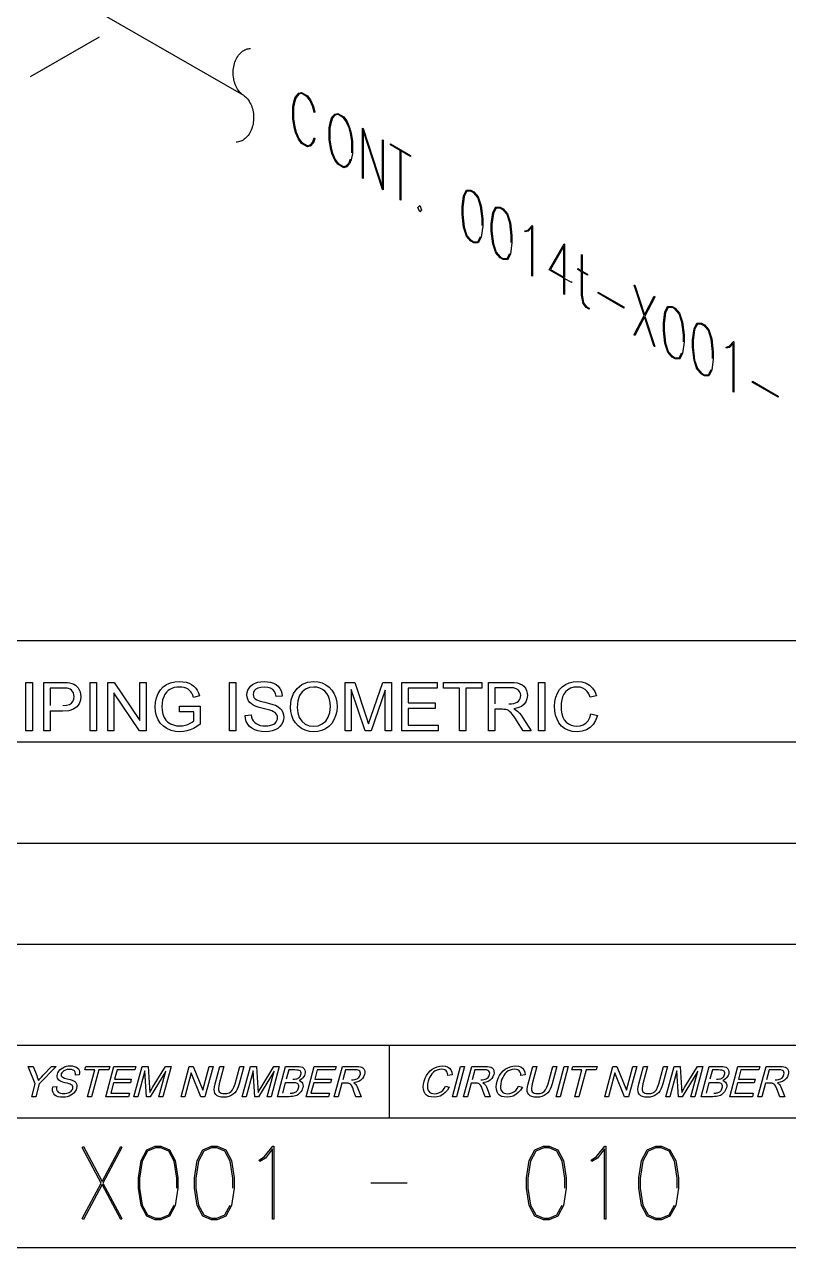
# Model space of a CAD drawing. Extents: x 0 to 17.2, y 0.1 to 11.3.
# Drawn here: x 14.344 to 15.91, y 0.225 to 2.731 of the extents above; entities that cross this region are included whole.
import ezdxf

# ---------------------------------------------------------------- set-up
doc = ezdxf.new("R2010")
doc.units = 0
for name, color, linetype in [('BORDER', 3, 'CONTINUOUS'), ('BORDERTEXT', 7, 'CONTINUOUS'), ('Continuation', 7, 'CONTINUOUS'), ('PIPE-ANNO', 150, 'CONTINUOUS'), ('UNAS.PIPE', 251, 'CONTINUOUS')]:
    doc.layers.add(name, color=color, linetype=linetype)

msp = doc.modelspace()

# ---------------------------------------------------------------- linework, layer by layer
at = {"layer": 'BORDER'}
for points in [[(0.1692, 0.2247), (17.0808, 0.2247), (17.0808, 11.1675), (0.1692, 11.1675), (0.1692, 0.2247)], [(17.0808, 1.4682), (0.1692, 1.4682)], [(13.3503, 1.2609), (17.0808, 1.2609)], [(13.3503, 1.0537), (17.0808, 1.0537)], [(13.3503, 0.8464), (17.0808, 0.8464)], [(13.0767, 0.6392), (17.0808, 0.6392)], [(13.3503, 0.4906), (17.0808, 0.4906)]]:
    msp.add_lwpolyline(points, dxfattribs=at)
at = {"layer": 'BORDERTEXT'}
for points in [[(14.3473, 1.2835), (14.3473, 1.383), (14.3604, 1.383), (14.3604, 1.2835), (14.3473, 1.2835)], [(14.3836, 1.2835), (14.3836, 1.383), (14.4212, 1.383), (14.4272, 1.3829), (14.4323, 1.3825), (14.4363, 1.382), (14.4409, 1.3809), (14.445, 1.3794), (14.4486, 1.3774), (14.4517, 1.3748), (14.4543, 1.3716), (14.4566, 1.3678), (14.4582, 1.3635), (14.4592, 1.359), (14.4596, 1.3542), (14.4587, 1.3462), (14.456, 1.339), (14.4515, 1.3327), (14.4447, 1.3278), (14.4349, 1.3249), (14.4223, 1.3239), (14.3968, 1.3239), (14.3968, 1.2835), (14.3836, 1.2835)], [(14.4786, 1.2835), (14.4786, 1.383), (14.4917, 1.383), (14.4917, 1.2835), (14.4786, 1.2835)], [(14.5148, 1.2835), (14.5148, 1.383), (14.5283, 1.383), (14.5806, 1.3049), (14.5806, 1.383), (14.5932, 1.383), (14.5932, 1.2835), (14.5797, 1.2835), (14.5274, 1.3617), (14.5274, 1.2835), (14.5148, 1.2835)], [(14.6619, 1.3225), (14.6619, 1.3342), (14.704, 1.3342), (14.704, 1.2973), (14.6975, 1.2926), (14.6908, 1.2887), (14.684, 1.2857), (14.677, 1.2835), (14.67, 1.2822), (14.6628, 1.2818), (14.6533, 1.2825), (14.6445, 1.2846), (14.6362, 1.2881), (14.6288, 1.2929), (14.6228, 1.2989), (14.6181, 1.3062), (14.6147, 1.3144), (14.6127, 1.3233), (14.612, 1.3327), (14.6127, 1.3422), (14.6147, 1.3512), (14.6181, 1.3599), (14.6227, 1.3675), (14.6285, 1.3738), (14.6355, 1.3785), (14.6435, 1.3819), (14.6523, 1.384), (14.6618, 1.3847), (14.6688, 1.3843), (14.6753, 1.3831), (14.6813, 1.3812), (14.6867, 1.3785), (14.6913, 1.3753), (14.695, 1.3714), (14.698, 1.3668), (14.7005, 1.3614), (14.7025, 1.3551), (14.6906, 1.3519), (14.689, 1.3566), (14.6872, 1.3606), (14.6851, 1.3638), (14.6825, 1.3665), (14.6794, 1.3688), (14.6756, 1.3708), (14.6713, 1.3722), (14.6667, 1.3731), (14.6619, 1.3734), (14.6561, 1.3731), (14.6509, 1.3722), (14.6462, 1.3706), (14.6421, 1.3686), (14.6386, 1.3662), (14.6356, 1.3634), (14.6331, 1.3603), (14.631, 1.3571), (14.6294, 1.3536), (14.6272, 1.3473), (14.626, 1.3406), (14.6256, 1.3336), (14.6261, 1.3252), (14.6276, 1.3178), (14.6301, 1.3113), (14.6337, 1.3058), (14.6381, 1.3014), (14.6435, 1.298), (14.6494, 1.2956), (14.6556, 1.2941), (14.6621, 1.2937), (14.6677, 1.294), (14.6733, 1.2951), (14.6788, 1.2969), (14.6837, 1.2992), (14.6879, 1.3015), (14.6911, 1.304), (14.6911, 1.3225), (14.6619, 1.3225)], [(14.7643, 1.2835), (14.7643, 1.383), (14.7774, 1.383), (14.7774, 1.2835), (14.7643, 1.2835)], [(14.7961, 1.3154), (14.8086, 1.3165), (14.8094, 1.3118), (14.8108, 1.3078), (14.8127, 1.3043), (14.8152, 1.3013), (14.8186, 1.2987), (14.8227, 1.2965), (14.8274, 1.2949), (14.8325, 1.2939), (14.8379, 1.2936), (14.8428, 1.2938), (14.8472, 1.2946), (14.8512, 1.2958), (14.8548, 1.2975), (14.8576, 1.2996), (14.8598, 1.302), (14.8614, 1.3047), (14.8623, 1.3075), (14.8626, 1.3105), (14.8623, 1.3135), (14.8614, 1.3162), (14.8599, 1.3187), (14.8577, 1.3209), (14.8547, 1.3228), (14.851, 1.3245), (14.8472, 1.3258), (14.8413, 1.3274), (14.8333, 1.3294), (14.825, 1.3315), (14.8186, 1.3336), (14.8141, 1.3356), (14.8097, 1.3383), (14.8062, 1.3414), (14.8034, 1.3449), (14.8015, 1.3487), (14.8003, 1.3528), (14.7999, 1.3572), (14.8004, 1.3622), (14.8018, 1.3668), (14.8042, 1.3713), (14.8075, 1.3753), (14.8117, 1.3787), (14.8167, 1.3813), (14.8224, 1.3831), (14.8285, 1.3843), (14.835, 1.3847), (14.842, 1.3843), (14.8485, 1.3831), (14.8545, 1.3811), (14.8597, 1.3783), (14.864, 1.3749), (14.8675, 1.3706), (14.87, 1.3658), (14.8717, 1.3606), (14.8724, 1.3549), (14.8597, 1.354), (14.8585, 1.3598), (14.8562, 1.3645), (14.8528, 1.3682), (14.8483, 1.3709), (14.8425, 1.3725), (14.8355, 1.3731), (14.8283, 1.3726), (14.8225, 1.3711), (14.8181, 1.3687), (14.8151, 1.3656), (14.8132, 1.362), (14.8126, 1.3581), (14.8131, 1.3548), (14.8144, 1.3518), (14.8165, 1.3493), (14.8204, 1.347), (14.827, 1.3446), (14.8364, 1.3422), (14.8459, 1.3399), (14.8533, 1.3378), (14.8584, 1.3359), (14.8637, 1.333), (14.8679, 1.3296), (14.8712, 1.3257), (14.8735, 1.3214), (14.8749, 1.3167), (14.8753, 1.3116), (14.8748, 1.3064), (14.8733, 1.3014), (14.8708, 1.2966), (14.8673, 1.2923), (14.863, 1.2886), (14.8577, 1.2857), (14.8518, 1.2835), (14.8454, 1.2822), (14.8386, 1.2818), (14.83, 1.2822), (14.8225, 1.2835), (14.8159, 1.2857), (14.8103, 1.2888), (14.8055, 1.2927), (14.8016, 1.2976), (14.7987, 1.3031), (14.7969, 1.309), (14.7961, 1.3154)], [(14.8893, 1.3319), (14.8908, 1.3472), (14.8952, 1.3602), (14.9026, 1.3707), (14.9123, 1.3785), (14.9238, 1.3832), (14.937, 1.3847), (14.9458, 1.384), (14.9541, 1.3818), (14.9618, 1.3781), (14.9686, 1.3732), (14.9742, 1.3671), (14.9787, 1.3598), (14.9819, 1.3516), (14.9838, 1.3427), (14.9845, 1.3331), (14.9838, 1.3233), (14.9817, 1.3143), (14.9783, 1.306), (14.9737, 1.2987), (14.9679, 1.2927), (14.961, 1.2879), (14.9534, 1.2845), (14.9453, 1.2825), (14.9369, 1.2818), (14.9279, 1.2825), (14.9195, 1.2848), (14.9118, 1.2886), (14.905, 1.2936), (14.8994, 1.2998), (14.895, 1.3071), (14.8919, 1.3151), (14.89, 1.3233), (14.8893, 1.3319)], [(15.001, 1.2835), (15.001, 1.383), (15.0208, 1.383), (15.0444, 1.3125), (15.0463, 1.3065), (15.0479, 1.3016), (15.0491, 1.2978), (15.0505, 1.302), (15.0522, 1.3073), (15.0544, 1.3137), (15.0782, 1.383), (15.0959, 1.383), (15.0959, 1.2835), (15.0833, 1.2835), (15.0833, 1.3667), (15.0543, 1.2835), (15.0425, 1.2835), (15.0137, 1.3682), (15.0137, 1.2835), (15.001, 1.2835)], [(15.1175, 1.2835), (15.1175, 1.383), (15.1894, 1.383), (15.1894, 1.3712), (15.1306, 1.3712), (15.1306, 1.3408), (15.1857, 1.3408), (15.1857, 1.3291), (15.1306, 1.3291), (15.1306, 1.2952), (15.1917, 1.2952), (15.1917, 1.2835), (15.1175, 1.2835)], [(15.2352, 1.2835), (15.2352, 1.3712), (15.2024, 1.3712), (15.2024, 1.383), (15.2813, 1.383), (15.2813, 1.3712), (15.2484, 1.3712), (15.2484, 1.2835), (15.2352, 1.2835)], [(15.295, 1.2835), (15.295, 1.383), (15.3391, 1.383), (15.3472, 1.3827), (15.354, 1.3818), (15.3593, 1.3803), (15.3636, 1.378), (15.3673, 1.3749), (15.3704, 1.3708), (15.3727, 1.3661), (15.374, 1.3611), (15.3745, 1.3558), (15.3737, 1.3491), (15.3715, 1.3432), (15.3676, 1.338), (15.3623, 1.3337), (15.3552, 1.3306), (15.3465, 1.3287), (15.3497, 1.3271), (15.3523, 1.3254), (15.3544, 1.3238), (15.3582, 1.32), (15.3618, 1.3156), (15.3653, 1.3106), (15.3826, 1.2835), (15.3661, 1.2835), (15.3529, 1.3042), (15.3493, 1.3097), (15.3461, 1.3142), (15.3434, 1.3179), (15.341, 1.3207), (15.3388, 1.3229), (15.3367, 1.3245), (15.3348, 1.3257), (15.3328, 1.3266), (15.3307, 1.3272), (15.3289, 1.3274), (15.3265, 1.3276), (15.3234, 1.3277), (15.3081, 1.3277), (15.3081, 1.2835), (15.295, 1.2835)], [(15.3974, 1.2835), (15.3974, 1.383), (15.4105, 1.383), (15.4105, 1.2835), (15.3974, 1.2835)], [(15.5047, 1.3184), (15.5179, 1.315), (15.5144, 1.3051), (15.5094, 1.2968), (15.503, 1.2903), (15.4953, 1.2856), (15.4865, 1.2827), (15.4767, 1.2818), (15.4666, 1.2825), (15.4579, 1.2847), (15.4505, 1.2883), (15.4444, 1.2933), (15.4392, 1.2997), (15.4352, 1.3073), (15.4323, 1.3158), (15.4305, 1.3247), (15.4299, 1.334), (15.4306, 1.3439), (15.4326, 1.3529), (15.4359, 1.3611), (15.4404, 1.3682), (15.446, 1.374), (15.4528, 1.3787), (15.4603, 1.382), (15.4684, 1.384), (15.4769, 1.3847), (15.4863, 1.3838), (15.4947, 1.3813), (15.502, 1.3771), (15.5081, 1.3713), (15.5128, 1.3642), (15.5162, 1.3557), (15.5032, 1.3526), (15.5006, 1.3592), (15.4972, 1.3645), (15.4932, 1.3684), (15.4884, 1.3712), (15.4829, 1.3728), (15.4766, 1.3734), (15.4694, 1.3728), (15.463, 1.3709), (15.4575, 1.3679), (15.4528, 1.3638), (15.4492, 1.3589), (15.4466, 1.3531), (15.4449, 1.3469), (15.4439, 1.3405), (15.4435, 1.334), (15.4439, 1.3259), (15.4452, 1.3185), (15.4472, 1.3119), (15.4501, 1.3061), (15.454, 1.3014), (15.4587, 1.2977), (15.4641, 1.2951), (15.4697, 1.2936), (15.4756, 1.293), (15.4826, 1.2938), (15.4889, 1.2959), (15.4943, 1.2994), (15.4989, 1.3044), (15.5024, 1.3107), (15.5047, 1.3184)], [(14.4225, 1.3357), (14.4302, 1.3362), (14.4362, 1.3378), (14.4406, 1.3404), (14.4436, 1.344), (14.4454, 1.3485), (14.446, 1.3538), (14.4456, 1.3577), (14.4446, 1.3613), (14.4428, 1.3645), (14.4405, 1.3671), (14.4377, 1.3691), (14.4345, 1.3703), (14.4317, 1.3708), (14.4276, 1.3711), (14.4222, 1.3712), (14.3968, 1.3712), (14.3968, 1.3357)], [(14.9029, 1.3317), (14.904, 1.3206), (14.9072, 1.3111), (14.9126, 1.3034), (14.9196, 1.2976), (14.9276, 1.2942), (14.9368, 1.293), (14.9461, 1.2942), (14.9543, 1.2977), (14.9613, 1.3035), (14.9666, 1.3114), (14.9698, 1.3213), (14.9709, 1.3332), (14.9704, 1.3409), (14.9691, 1.348), (14.9668, 1.3544), (14.9636, 1.3599), (14.9596, 1.3646), (14.9548, 1.3684), (14.9493, 1.3712), (14.9434, 1.3728), (14.937, 1.3734), (14.9281, 1.3723), (14.9201, 1.3691), (14.913, 1.3638), (14.9074, 1.356), (14.904, 1.3453), (14.9029, 1.3317)], [(15.3364, 1.3391), (15.342, 1.3393), (15.3467, 1.3399), (15.3505, 1.3409), (15.3537, 1.3424), (15.3562, 1.3444), (15.3583, 1.3469), (15.3598, 1.3497), (15.3606, 1.3527), (15.3609, 1.3558), (15.3604, 1.3602), (15.3587, 1.3641), (15.3558, 1.3674), (15.3517, 1.3699), (15.3463, 1.3715), (15.3396, 1.372), (15.3081, 1.372), (15.3081, 1.3391)], [(14.5414, 0.2824), (14.5031, 0.3539), (14.4649, 0.2824), (14.4627, 0.2839), (14.5016, 0.3569), (14.4627, 0.4298), (14.4649, 0.4314), (14.5031, 0.3598), (14.5414, 0.4314), (14.5436, 0.4298), (14.5048, 0.3567), (14.5436, 0.2839), (14.5414, 0.2824)], [(14.6532, 0.3106), (14.6414, 0.2887), (14.6239, 0.2816), (14.6123, 0.2816), (14.5948, 0.2887), (14.5831, 0.3106), (14.5775, 0.346), (14.5775, 0.3676), (14.5831, 0.4031), (14.5948, 0.425), (14.6123, 0.4322), (14.6239, 0.4322), (14.6414, 0.425), (14.6532, 0.4031), (14.6587, 0.3676), (14.6587, 0.346), (14.6532, 0.3106)], [(14.6562, 0.3465), (14.6562, 0.3671), (14.6506, 0.4019), (14.6398, 0.4222), (14.6236, 0.429), (14.6127, 0.429), (14.5965, 0.4222), (14.5856, 0.4019), (14.5801, 0.3671), (14.5801, 0.3465), (14.5856, 0.3117), (14.5965, 0.2914), (14.6127, 0.2847), (14.6236, 0.2847), (14.6398, 0.2914), (14.6506, 0.3117)], [(14.7682, 0.3106), (14.7564, 0.2887), (14.7389, 0.2816), (14.7273, 0.2816), (14.7098, 0.2887), (14.6981, 0.3106), (14.6925, 0.346), (14.6925, 0.3676), (14.6981, 0.4031), (14.7098, 0.425), (14.7273, 0.4322), (14.7389, 0.4322), (14.7564, 0.425), (14.7682, 0.4031), (14.7737, 0.3676), (14.7737, 0.346), (14.7682, 0.3106)], [(14.7712, 0.3465), (14.7712, 0.3671), (14.7656, 0.4019), (14.7548, 0.4222), (14.7386, 0.429), (14.7277, 0.429), (14.7115, 0.4222), (14.7006, 0.4019), (14.6951, 0.3671), (14.6951, 0.3465), (14.7006, 0.3117), (14.7115, 0.2914), (14.7277, 0.2847), (14.7386, 0.2847), (14.7548, 0.2914), (14.7656, 0.3117)], [(14.855, 0.283), (14.8524, 0.283), (14.8524, 0.4268), (14.8377, 0.4081), (14.8263, 0.4011), (14.825, 0.4039), (14.8361, 0.4109), (14.8532, 0.4322), (14.855, 0.4322), (14.855, 0.283)], [(15.4484, 0.3106), (15.4367, 0.2887), (15.4192, 0.2816), (15.4076, 0.2816), (15.3901, 0.2887), (15.3784, 0.3106), (15.3728, 0.346), (15.3728, 0.3676), (15.3784, 0.4031), (15.3901, 0.425), (15.4076, 0.4322), (15.4192, 0.4322), (15.4367, 0.425), (15.4484, 0.4031), (15.454, 0.3676), (15.454, 0.346), (15.4484, 0.3106)], [(15.4515, 0.3465), (15.4515, 0.3671), (15.4459, 0.4019), (15.4351, 0.4222), (15.4189, 0.429), (15.408, 0.429), (15.3917, 0.4222), (15.3809, 0.4019), (15.3753, 0.3671), (15.3753, 0.3465), (15.3809, 0.3117), (15.3917, 0.2914), (15.408, 0.2847), (15.4189, 0.2847), (15.4351, 0.2914), (15.4459, 0.3117)], [(15.5353, 0.283), (15.5327, 0.283), (15.5327, 0.4268), (15.5179, 0.4081), (15.5066, 0.4011), (15.5052, 0.4039), (15.5164, 0.4109), (15.5335, 0.4322), (15.5353, 0.4322), (15.5353, 0.283)], [(15.6784, 0.3106), (15.6666, 0.2887), (15.6492, 0.2816), (15.6375, 0.2816), (15.6201, 0.2887), (15.6084, 0.3106), (15.6027, 0.346), (15.6027, 0.3676), (15.6084, 0.4031), (15.6201, 0.425), (15.6375, 0.4322), (15.6492, 0.4322), (15.6666, 0.425), (15.6784, 0.4031), (15.684, 0.3676), (15.684, 0.346), (15.6784, 0.3106)], [(15.6815, 0.3465), (15.6815, 0.3671), (15.6758, 0.4019), (15.6651, 0.4222), (15.6488, 0.429), (15.6379, 0.429), (15.6217, 0.4222), (15.6109, 0.4019), (15.6053, 0.3671), (15.6053, 0.3465), (15.6109, 0.3117), (15.6217, 0.2914), (15.6379, 0.2847), (15.6488, 0.2847), (15.6651, 0.2914), (15.6758, 0.3117)]]:
    msp.add_lwpolyline(points, dxfattribs=at)
at = {"layer": 'BORDERTEXT', "color": 7}
for points in [[(15.0912, 0.6392), (15.0912, 0.4906)], [(14.3593, 0.5338), (14.3663, 0.5601), (14.352, 0.596), (14.362, 0.596), (14.3692, 0.5772), (14.3692, 0.5772), (14.3705, 0.5737), (14.3717, 0.5702), (14.3727, 0.5667), (14.3727, 0.5667), (14.3756, 0.5701), (14.3789, 0.5737), (14.3825, 0.5777), (14.3994, 0.596), (14.409, 0.596), (14.3746, 0.5601), (14.3675, 0.5338), (14.3593, 0.5338)], [(14.4023, 0.5538), (14.4102, 0.5544), (14.4102, 0.5544), (14.4099, 0.5515), (14.4101, 0.549), (14.4107, 0.5468), (14.4107, 0.5468), (14.4118, 0.5449), (14.4135, 0.5433), (14.4157, 0.5419), (14.4157, 0.5419), (14.4183, 0.5409), (14.4214, 0.5403), (14.4247, 0.5401), (14.4247, 0.5401), (14.4278, 0.5403), (14.4307, 0.5407), (14.4334, 0.5415), (14.4334, 0.5415), (14.4359, 0.5425), (14.438, 0.5438), (14.4398, 0.5453), (14.4398, 0.5453), (14.4412, 0.547), (14.4423, 0.5488), (14.443, 0.5507), (14.443, 0.5507), (14.4433, 0.5525), (14.4432, 0.5542), (14.4427, 0.5558), (14.4427, 0.5558), (14.4417, 0.5571), (14.4401, 0.5584), (14.438, 0.5594), (14.438, 0.5594), (14.4359, 0.5602), (14.4325, 0.5612), (14.4278, 0.5625), (14.4278, 0.5625), (14.423, 0.5638), (14.4194, 0.5651), (14.4168, 0.5663), (14.4168, 0.5663), (14.4146, 0.568), (14.4129, 0.57), (14.4117, 0.5721), (14.4117, 0.5721), (14.4112, 0.5745), (14.4111, 0.5771), (14.4116, 0.5799), (14.4116, 0.5799), (14.4128, 0.5829), (14.4144, 0.5859), (14.4167, 0.5887), (14.4167, 0.5887), (14.4194, 0.5912), (14.4225, 0.5933), (14.4261, 0.5949), (14.4261, 0.5949), (14.43, 0.5961), (14.434, 0.5968), (14.4381, 0.597), (14.4381, 0.597), (14.4425, 0.5968), (14.4463, 0.596), (14.4497, 0.5948), (14.4497, 0.5948), (14.4525, 0.5931), (14.4546, 0.5909), (14.4561, 0.5882), (14.4561, 0.5882), (14.4569, 0.5852), (14.457, 0.582), (14.4565, 0.5784), (14.4485, 0.5778), (14.4485, 0.5778), (14.4487, 0.5815), (14.448, 0.5844), (14.4465, 0.5867), (14.4465, 0.5867), (14.4441, 0.5884), (14.4408, 0.5894), (14.4365, 0.5898), (14.4365, 0.5898), (14.4319, 0.5895), (14.428, 0.5885), (14.4249, 0.587), (14.4249, 0.587), (14.4225, 0.5851), (14.4207, 0.5829), (14.4197, 0.5804), (14.4197, 0.5804), (14.4194, 0.5783), (14.4197, 0.5765), (14.4207, 0.5749), (14.4207, 0.5749), (14.4227, 0.5735), (14.4264, 0.572), (14.4319, 0.5705), (14.4319, 0.5705), (14.4375, 0.569), (14.4417, 0.5677), (14.4446, 0.5665), (14.4446, 0.5665), (14.4474, 0.5647), (14.4495, 0.5626), (14.4509, 0.5602), (14.4509, 0.5602), (14.4516, 0.5575), (14.4517, 0.5545), (14.4511, 0.5513), (14.4511, 0.5513), (14.4499, 0.5481), (14.4481, 0.545), (14.4458, 0.542), (14.4458, 0.542), (14.4429, 0.5393), (14.4395, 0.537), (14.4358, 0.5352), (14.4358, 0.5352), (14.4317, 0.5338), (14.4275, 0.533), (14.4231, 0.5327), (14.4231, 0.5327), (14.4179, 0.533), (14.4134, 0.5338), (14.4096, 0.5352), (14.4096, 0.5352), (14.4066, 0.5371), (14.4043, 0.5396), (14.4027, 0.5426), (14.4027, 0.5426), (14.4018, 0.546), (14.4016, 0.5497), (14.4023, 0.5538)], [(14.4735, 0.5338), (14.4882, 0.5886), (14.4677, 0.5886), (14.4696, 0.596), (14.5189, 0.596), (14.5169, 0.5886), (14.4964, 0.5886), (14.4817, 0.5338), (14.4735, 0.5338)], [(14.5109, 0.5338), (14.5275, 0.596), (14.5725, 0.596), (14.5705, 0.5886), (14.5338, 0.5886), (14.5287, 0.5696), (14.5631, 0.5696), (14.5611, 0.5623), (14.5267, 0.5623), (14.5211, 0.5411), (14.5592, 0.5411), (14.5573, 0.5338), (14.5109, 0.5338)], [(14.5684, 0.5338), (14.585, 0.596), (14.5974, 0.596), (14.6003, 0.5519), (14.6003, 0.5519), (14.6006, 0.5482), (14.6007, 0.5451), (14.6008, 0.5427), (14.6008, 0.5427), (14.6024, 0.5453), (14.6044, 0.5487), (14.6068, 0.5527), (14.6333, 0.596), (14.6444, 0.596), (14.6277, 0.5338), (14.6198, 0.5338), (14.6337, 0.5858), (14.6017, 0.5338), (14.5943, 0.5338), (14.5905, 0.5867), (14.5763, 0.5338), (14.5684, 0.5338)], [(14.665, 0.5338), (14.6817, 0.596), (14.6901, 0.596), (14.7097, 0.5471), (14.7228, 0.596), (14.7307, 0.596), (14.714, 0.5338), (14.7056, 0.5338), (14.686, 0.5826), (14.6729, 0.5338), (14.665, 0.5338)], [(14.7853, 0.596), (14.7935, 0.596), (14.7839, 0.56), (14.7839, 0.56), (14.7821, 0.5542), (14.7801, 0.5492), (14.7778, 0.5451), (14.7778, 0.5451), (14.7751, 0.5417), (14.7717, 0.5387), (14.7677, 0.5362), (14.7677, 0.5362), (14.7631, 0.5343), (14.758, 0.5331), (14.7523, 0.5327), (14.7523, 0.5327), (14.7469, 0.533), (14.7424, 0.5341), (14.7388, 0.5357), (14.7388, 0.5357), (14.7361, 0.538), (14.7342, 0.5409), (14.7332, 0.5444), (14.7332, 0.5444), (14.733, 0.5487), (14.7336, 0.5539), (14.735, 0.56), (14.7446, 0.596), (14.7529, 0.596), (14.7432, 0.5601), (14.7432, 0.5601), (14.7421, 0.5551), (14.7415, 0.5512), (14.7415, 0.5481), (14.7415, 0.5481), (14.7422, 0.5458), (14.7434, 0.5438), (14.7451, 0.5422), (14.7451, 0.5422), (14.7475, 0.5411), (14.7503, 0.5404), (14.7536, 0.5401), (14.7536, 0.5401), (14.7591, 0.5406), (14.7638, 0.542), (14.7676, 0.5443), (14.7676, 0.5443), (14.7707, 0.5478), (14.7734, 0.5531), (14.7757, 0.5601), (14.7853, 0.596)], [(14.7903, 0.5338), (14.807, 0.596), (14.8194, 0.596), (14.8223, 0.5519), (14.8223, 0.5519), (14.8225, 0.5482), (14.8227, 0.5451), (14.8228, 0.5427), (14.8228, 0.5427), (14.8243, 0.5453), (14.8263, 0.5487), (14.8288, 0.5527), (14.8552, 0.596), (14.8663, 0.596), (14.8496, 0.5338), (14.8417, 0.5338), (14.8557, 0.5858), (14.8236, 0.5338), (14.8162, 0.5338), (14.8124, 0.5867), (14.7982, 0.5338), (14.7903, 0.5338)], [(14.8626, 0.5338), (14.8792, 0.596), (14.9026, 0.596), (14.9026, 0.596), (14.9069, 0.5957), (14.9106, 0.5951), (14.9135, 0.5941), (14.9135, 0.5941), (14.9158, 0.5926), (14.9175, 0.5906), (14.9187, 0.5883), (14.9187, 0.5883), (14.9193, 0.5856), (14.9194, 0.5829), (14.9189, 0.58), (14.9189, 0.58), (14.918, 0.5774), (14.9166, 0.5749), (14.9147, 0.5725), (14.9147, 0.5725), (14.9125, 0.5703), (14.9098, 0.5684), (14.9067, 0.5669), (14.9067, 0.5669), (14.9098, 0.5655), (14.9122, 0.5636), (14.9139, 0.5612), (14.9139, 0.5612), (14.9148, 0.5584), (14.915, 0.5553), (14.9144, 0.5518), (14.9144, 0.5518), (14.9134, 0.549), (14.9121, 0.5462), (14.9103, 0.5437), (14.9103, 0.5437), (14.9084, 0.5414), (14.9064, 0.5394), (14.9042, 0.5379), (14.9042, 0.5379), (14.9019, 0.5366), (14.8994, 0.5356), (14.8966, 0.5348), (14.8966, 0.5348), (14.8935, 0.5342), (14.8901, 0.5339), (14.8863, 0.5338), (14.8626, 0.5338)], [(14.8939, 0.5698), (14.8939, 0.5698), (14.8972, 0.5699), (14.8999, 0.5701), (14.902, 0.5705), (14.902, 0.5705), (14.9041, 0.5713), (14.9059, 0.5723), (14.9075, 0.5736), (14.9075, 0.5736), (14.9088, 0.5752), (14.9098, 0.577), (14.9106, 0.5791), (14.9106, 0.5791), (14.9109, 0.5811), (14.9109, 0.5829), (14.9105, 0.5845), (14.9105, 0.5845), (14.9098, 0.5859), (14.9087, 0.587), (14.9072, 0.5877), (14.9072, 0.5877), (14.905, 0.5882), (14.9019, 0.5885), (14.8979, 0.5886), (14.8855, 0.5886), (14.8805, 0.5698)], [(14.921, 0.5338), (14.9377, 0.596), (14.9826, 0.596), (14.9807, 0.5886), (14.9439, 0.5886), (14.9388, 0.5696), (14.9732, 0.5696), (14.9713, 0.5623), (14.9369, 0.5623), (14.9312, 0.5411), (14.9694, 0.5411), (14.9674, 0.5338), (14.921, 0.5338)], [(14.9789, 0.5338), (14.9956, 0.596), (15.0231, 0.596), (15.0231, 0.596), (15.0282, 0.5958), (15.0323, 0.5952), (15.0353, 0.5943), (15.0353, 0.5943), (15.0376, 0.5929), (15.0394, 0.5909), (15.0407, 0.5884), (15.0407, 0.5884), (15.0413, 0.5854), (15.0413, 0.5823), (15.0407, 0.579), (15.0407, 0.579), (15.0391, 0.5748), (15.0367, 0.5711), (15.0335, 0.5678), (15.0335, 0.5678), (15.0294, 0.5652), (15.0245, 0.5633), (15.0187, 0.5621), (15.0187, 0.5621), (15.0204, 0.561), (15.0218, 0.56), (15.0228, 0.559), (15.0228, 0.559), (15.0245, 0.5566), (15.0261, 0.5538), (15.0274, 0.5507), (15.0337, 0.5338), (15.0234, 0.5338), (15.0186, 0.5467), (15.0186, 0.5467), (15.0173, 0.5502), (15.016, 0.553), (15.015, 0.5553), (15.015, 0.5553), (15.0139, 0.5571), (15.0129, 0.5584), (15.0119, 0.5594), (15.0119, 0.5594), (15.0108, 0.5601), (15.0097, 0.5607), (15.0086, 0.5611), (15.0086, 0.5611), (15.0075, 0.5613), (15.006, 0.5614), (15.0041, 0.5614), (14.9945, 0.5614), (14.9871, 0.5338), (14.9789, 0.5338)], [(15.0141, 0.5685), (15.0141, 0.5685), (15.0177, 0.5686), (15.0207, 0.569), (15.0233, 0.5697), (15.0233, 0.5697), (15.0255, 0.5706), (15.0274, 0.5719), (15.0291, 0.5734), (15.0291, 0.5734), (15.0305, 0.5752), (15.0315, 0.577), (15.0323, 0.579), (15.0323, 0.579), (15.0326, 0.5818), (15.0322, 0.5842), (15.031, 0.5862), (15.031, 0.5862), (15.0289, 0.5878), (15.0258, 0.5888), (15.0216, 0.5891), (15.002, 0.5891), (14.9965, 0.5685)], [(15.2069, 0.5556), (15.2146, 0.5535), (15.2146, 0.5535), (15.2108, 0.5473), (15.2063, 0.5421), (15.2012, 0.538), (15.2012, 0.538), (15.1956, 0.5351), (15.1896, 0.5333), (15.1833, 0.5327), (15.1833, 0.5327), (15.1771, 0.5332), (15.1721, 0.5345), (15.1681, 0.5368), (15.1681, 0.5368), (15.165, 0.5399), (15.1629, 0.5439), (15.1616, 0.5487), (15.1616, 0.5487), (15.1612, 0.554), (15.1616, 0.5595), (15.1628, 0.5653), (15.1628, 0.5653), (15.1649, 0.5715), (15.1677, 0.5772), (15.1711, 0.5823), (15.1711, 0.5823), (15.1751, 0.5867), (15.1796, 0.5904), (15.1846, 0.5933), (15.1846, 0.5933), (15.1899, 0.5953), (15.1952, 0.5966), (15.2007, 0.597), (15.2007, 0.597), (15.2064, 0.5965), (15.2112, 0.5949), (15.2151, 0.5923), (15.2151, 0.5923), (15.2179, 0.5887), (15.2197, 0.5842), (15.2204, 0.5789), (15.2118, 0.577), (15.2118, 0.577), (15.2112, 0.5811), (15.21, 0.5844), (15.2081, 0.5869), (15.2081, 0.5869), (15.2056, 0.5886), (15.2024, 0.5896), (15.1986, 0.59), (15.1986, 0.59), (15.194, 0.5896), (15.1897, 0.5884), (15.1857, 0.5865), (15.1857, 0.5865), (15.1821, 0.584), (15.1791, 0.5809), (15.1765, 0.5773), (15.1765, 0.5773), (15.1743, 0.5734), (15.1726, 0.5694), (15.1713, 0.5654), (15.1713, 0.5654), (15.1702, 0.5603), (15.1698, 0.5557), (15.1699, 0.5515), (15.1699, 0.5515), (15.1708, 0.5479), (15.1724, 0.545), (15.1747, 0.5427), (15.1747, 0.5427), (15.1776, 0.5411), (15.1809, 0.5401), (15.1845, 0.5398), (15.1845, 0.5398), (15.189, 0.5402), (15.1933, 0.5415), (15.1973, 0.5437), (15.1973, 0.5437), (15.201, 0.5468), (15.2042, 0.5508), (15.2069, 0.5556)], [(15.2209, 0.5338), (15.2375, 0.596), (15.2458, 0.596), (15.2291, 0.5338), (15.2209, 0.5338)], [(15.2437, 0.5338), (15.2604, 0.596), (15.288, 0.596), (15.288, 0.596), (15.293, 0.5958), (15.2971, 0.5952), (15.3001, 0.5943), (15.3001, 0.5943), (15.3025, 0.5929), (15.3042, 0.5909), (15.3055, 0.5884), (15.3055, 0.5884), (15.3061, 0.5854), (15.3062, 0.5823), (15.3056, 0.579), (15.3056, 0.579), (15.304, 0.5748), (15.3015, 0.5711), (15.2983, 0.5678), (15.2983, 0.5678), (15.2942, 0.5652), (15.2893, 0.5633), (15.2835, 0.5621), (15.2835, 0.5621), (15.2852, 0.561), (15.2866, 0.56), (15.2876, 0.559), (15.2876, 0.559), (15.2894, 0.5566), (15.2909, 0.5538), (15.2922, 0.5507), (15.2985, 0.5338), (15.2882, 0.5338), (15.2834, 0.5467), (15.2834, 0.5467), (15.2821, 0.5502), (15.2809, 0.553), (15.2798, 0.5553), (15.2798, 0.5553), (15.2788, 0.5571), (15.2777, 0.5584), (15.2767, 0.5594), (15.2767, 0.5594), (15.2757, 0.5601), (15.2746, 0.5607), (15.2734, 0.5611), (15.2734, 0.5611), (15.2723, 0.5613), (15.2708, 0.5614), (15.2689, 0.5614), (15.2594, 0.5614), (15.252, 0.5338), (15.2437, 0.5338)], [(15.279, 0.5685), (15.279, 0.5685), (15.2825, 0.5686), (15.2855, 0.569), (15.2881, 0.5697), (15.2881, 0.5697), (15.2903, 0.5706), (15.2922, 0.5719), (15.2939, 0.5734), (15.2939, 0.5734), (15.2953, 0.5752), (15.2964, 0.577), (15.2971, 0.579), (15.2971, 0.579), (15.2975, 0.5818), (15.297, 0.5842), (15.2958, 0.5862), (15.2958, 0.5862), (15.2937, 0.5878), (15.2906, 0.5888), (15.2865, 0.5891), (15.2668, 0.5891), (15.2613, 0.5685)], [(15.3565, 0.5556), (15.3642, 0.5535), (15.3642, 0.5535), (15.3604, 0.5473), (15.3559, 0.5421), (15.3508, 0.538), (15.3508, 0.538), (15.3451, 0.5351), (15.3392, 0.5333), (15.3329, 0.5327), (15.3329, 0.5327), (15.3267, 0.5332), (15.3216, 0.5345), (15.3176, 0.5368), (15.3176, 0.5368), (15.3146, 0.5399), (15.3125, 0.5439), (15.3112, 0.5487), (15.3112, 0.5487), (15.3108, 0.554), (15.3112, 0.5595), (15.3124, 0.5653), (15.3124, 0.5653), (15.3145, 0.5715), (15.3172, 0.5772), (15.3207, 0.5823), (15.3207, 0.5823), (15.3247, 0.5867), (15.3292, 0.5904), (15.3342, 0.5933), (15.3342, 0.5933), (15.3394, 0.5953), (15.3448, 0.5966), (15.3502, 0.597), (15.3502, 0.597), (15.356, 0.5965), (15.3608, 0.5949), (15.3647, 0.5923), (15.3647, 0.5923), (15.3675, 0.5887), (15.3693, 0.5842), (15.37, 0.5789), (15.3613, 0.577), (15.3613, 0.577), (15.3608, 0.5811), (15.3596, 0.5844), (15.3577, 0.5869), (15.3577, 0.5869), (15.3552, 0.5886), (15.352, 0.5896), (15.3482, 0.59), (15.3482, 0.59), (15.3436, 0.5896), (15.3393, 0.5884), (15.3353, 0.5865), (15.3353, 0.5865), (15.3317, 0.584), (15.3286, 0.5809), (15.3261, 0.5773), (15.3261, 0.5773), (15.3239, 0.5734), (15.3222, 0.5694), (15.3209, 0.5654), (15.3209, 0.5654), (15.3198, 0.5603), (15.3193, 0.5557), (15.3195, 0.5515), (15.3195, 0.5515), (15.3204, 0.5479), (15.322, 0.545), (15.3243, 0.5427), (15.3243, 0.5427), (15.3272, 0.5411), (15.3305, 0.5401), (15.3341, 0.5398), (15.3341, 0.5398), (15.3386, 0.5402), (15.3429, 0.5415), (15.3469, 0.5437), (15.3469, 0.5437), (15.3506, 0.5468), (15.3538, 0.5508), (15.3565, 0.5556)], [(15.4265, 0.596), (15.4347, 0.596), (15.4251, 0.56), (15.4251, 0.56), (15.4233, 0.5542), (15.4213, 0.5492), (15.419, 0.5451), (15.419, 0.5451), (15.4163, 0.5417), (15.4129, 0.5387), (15.409, 0.5362), (15.409, 0.5362), (15.4044, 0.5343), (15.3992, 0.5331), (15.3935, 0.5327), (15.3935, 0.5327), (15.3881, 0.533), (15.3836, 0.5341), (15.38, 0.5357), (15.38, 0.5357), (15.3773, 0.538), (15.3754, 0.5409), (15.3744, 0.5444), (15.3744, 0.5444), (15.3742, 0.5487), (15.3748, 0.5539), (15.3762, 0.56), (15.3858, 0.596), (15.3941, 0.596), (15.3845, 0.5601), (15.3845, 0.5601), (15.3833, 0.5551), (15.3827, 0.5512), (15.3828, 0.5481), (15.3828, 0.5481), (15.3834, 0.5458), (15.3846, 0.5438), (15.3864, 0.5422), (15.3864, 0.5422), (15.3887, 0.5411), (15.3915, 0.5404), (15.3948, 0.5401), (15.3948, 0.5401), (15.4004, 0.5406), (15.405, 0.542), (15.4088, 0.5443), (15.4088, 0.5443), (15.4119, 0.5478), (15.4146, 0.5531), (15.4169, 0.5601), (15.4265, 0.596)], [(15.4332, 0.5338), (15.4498, 0.596), (15.4581, 0.596), (15.4414, 0.5338), (15.4332, 0.5338)], [(15.4717, 0.5338), (15.4864, 0.5886), (15.4659, 0.5886), (15.4679, 0.596), (15.5172, 0.596), (15.5152, 0.5886), (15.4947, 0.5886), (15.48, 0.5338), (15.4717, 0.5338)], [(15.533, 0.5338), (15.5497, 0.596), (15.5581, 0.596), (15.5777, 0.5471), (15.5908, 0.596), (15.5987, 0.596), (15.582, 0.5338), (15.5736, 0.5338), (15.554, 0.5826), (15.5409, 0.5338), (15.533, 0.5338)], [(15.6533, 0.596), (15.6615, 0.596), (15.6519, 0.56), (15.6519, 0.56), (15.6501, 0.5542), (15.6481, 0.5492), (15.6458, 0.5451), (15.6458, 0.5451), (15.6431, 0.5417), (15.6397, 0.5387), (15.6357, 0.5362), (15.6357, 0.5362), (15.6311, 0.5343), (15.626, 0.5331), (15.6203, 0.5327), (15.6203, 0.5327), (15.6149, 0.533), (15.6104, 0.5341), (15.6068, 0.5357), (15.6068, 0.5357), (15.6041, 0.538), (15.6022, 0.5409), (15.6012, 0.5444), (15.6012, 0.5444), (15.601, 0.5487), (15.6016, 0.5539), (15.603, 0.56), (15.6126, 0.596), (15.6208, 0.596), (15.6112, 0.5601), (15.6112, 0.5601), (15.6101, 0.5551), (15.6095, 0.5512), (15.6095, 0.5481), (15.6095, 0.5481), (15.6101, 0.5458), (15.6113, 0.5438), (15.6131, 0.5422), (15.6131, 0.5422), (15.6154, 0.5411), (15.6182, 0.5404), (15.6215, 0.5401), (15.6215, 0.5401), (15.6271, 0.5406), (15.6318, 0.542), (15.6356, 0.5443), (15.6356, 0.5443), (15.6387, 0.5478), (15.6414, 0.5531), (15.6437, 0.5601), (15.6533, 0.596)], [(15.6583, 0.5338), (15.675, 0.596), (15.6873, 0.596), (15.6903, 0.5519), (15.6903, 0.5519), (15.6905, 0.5482), (15.6907, 0.5451), (15.6908, 0.5427), (15.6908, 0.5427), (15.6923, 0.5453), (15.6943, 0.5487), (15.6967, 0.5527), (15.7232, 0.596), (15.7343, 0.596), (15.7176, 0.5338), (15.7097, 0.5338), (15.7236, 0.5858), (15.6916, 0.5338), (15.6842, 0.5338), (15.6804, 0.5867), (15.6662, 0.5338), (15.6583, 0.5338)], [(15.7306, 0.5338), (15.7472, 0.596), (15.7706, 0.596), (15.7706, 0.596), (15.7749, 0.5957), (15.7786, 0.5951), (15.7815, 0.5941), (15.7815, 0.5941), (15.7837, 0.5926), (15.7855, 0.5906), (15.7867, 0.5883), (15.7867, 0.5883), (15.7873, 0.5856), (15.7874, 0.5829), (15.7869, 0.58), (15.7869, 0.58), (15.786, 0.5774), (15.7846, 0.5749), (15.7827, 0.5725), (15.7827, 0.5725), (15.7805, 0.5703), (15.7778, 0.5684), (15.7747, 0.5669), (15.7747, 0.5669), (15.7778, 0.5655), (15.7802, 0.5636), (15.7818, 0.5612), (15.7818, 0.5612), (15.7828, 0.5584), (15.7829, 0.5553), (15.7824, 0.5518), (15.7824, 0.5518), (15.7814, 0.549), (15.78, 0.5462), (15.7783, 0.5437), (15.7783, 0.5437), (15.7764, 0.5414), (15.7743, 0.5394), (15.7722, 0.5379), (15.7722, 0.5379), (15.7699, 0.5366), (15.7674, 0.5356), (15.7646, 0.5348), (15.7646, 0.5348), (15.7615, 0.5342), (15.7581, 0.5339), (15.7543, 0.5338), (15.7306, 0.5338)], [(15.7619, 0.5698), (15.7619, 0.5698), (15.7652, 0.5699), (15.7679, 0.5701), (15.7699, 0.5705), (15.7699, 0.5705), (15.7721, 0.5713), (15.7739, 0.5723), (15.7755, 0.5736), (15.7755, 0.5736), (15.7768, 0.5752), (15.7778, 0.577), (15.7785, 0.5791), (15.7785, 0.5791), (15.7789, 0.5811), (15.7789, 0.5829), (15.7785, 0.5845), (15.7785, 0.5845), (15.7778, 0.5859), (15.7766, 0.587), (15.7751, 0.5877), (15.7751, 0.5877), (15.773, 0.5882), (15.7699, 0.5885), (15.7659, 0.5886), (15.7535, 0.5886), (15.7485, 0.5698)], [(15.789, 0.5338), (15.8057, 0.596), (15.8506, 0.596), (15.8487, 0.5886), (15.8119, 0.5886), (15.8068, 0.5696), (15.8412, 0.5696), (15.8393, 0.5623), (15.8049, 0.5623), (15.7992, 0.5411), (15.8374, 0.5411), (15.8354, 0.5338), (15.789, 0.5338)], [(15.8469, 0.5338), (15.8636, 0.596), (15.8911, 0.596), (15.8911, 0.596), (15.8962, 0.5958), (15.9002, 0.5952), (15.9033, 0.5943), (15.9033, 0.5943), (15.9056, 0.5929), (15.9074, 0.5909), (15.9087, 0.5884), (15.9087, 0.5884), (15.9093, 0.5854), (15.9093, 0.5823), (15.9087, 0.579), (15.9087, 0.579), (15.9071, 0.5748), (15.9047, 0.5711), (15.9015, 0.5678), (15.9015, 0.5678), (15.8974, 0.5652), (15.8924, 0.5633), (15.8867, 0.5621), (15.8867, 0.5621), (15.8884, 0.561), (15.8898, 0.56), (15.8908, 0.559), (15.8908, 0.559), (15.8925, 0.5566), (15.8941, 0.5538), (15.8954, 0.5507), (15.9017, 0.5338), (15.8914, 0.5338), (15.8866, 0.5467), (15.8866, 0.5467), (15.8853, 0.5502), (15.884, 0.553), (15.8829, 0.5553), (15.8829, 0.5553), (15.8819, 0.5571), (15.8809, 0.5584), (15.8799, 0.5594), (15.8799, 0.5594), (15.8788, 0.5601), (15.8777, 0.5607), (15.8766, 0.5611), (15.8766, 0.5611), (15.8755, 0.5613), (15.874, 0.5614), (15.8721, 0.5614), (15.8625, 0.5614), (15.8551, 0.5338), (15.8469, 0.5338)], [(15.8821, 0.5685), (15.8821, 0.5685), (15.8856, 0.5686), (15.8887, 0.569), (15.8913, 0.5697), (15.8913, 0.5697), (15.8935, 0.5706), (15.8954, 0.5719), (15.8971, 0.5734), (15.8971, 0.5734), (15.8985, 0.5752), (15.8995, 0.577), (15.9002, 0.579), (15.9002, 0.579), (15.9006, 0.5818), (15.9002, 0.5842), (15.899, 0.5862), (15.899, 0.5862), (15.8969, 0.5878), (15.8937, 0.5888), (15.8896, 0.5891), (15.87, 0.5891), (15.8644, 0.5685)], [(14.8883, 0.5411), (14.8883, 0.5411), (14.8907, 0.5411), (14.8926, 0.5412), (14.8939, 0.5414), (14.8939, 0.5414), (14.8958, 0.5418), (14.8976, 0.5424), (14.8991, 0.5431), (14.8991, 0.5431), (14.9006, 0.544), (14.9019, 0.5452), (14.9032, 0.5466), (14.9032, 0.5466), (14.9043, 0.5482), (14.9052, 0.5499), (14.9058, 0.5518), (14.9058, 0.5518), (14.9062, 0.554), (14.9062, 0.556), (14.9057, 0.5578), (14.9057, 0.5578), (14.9047, 0.5594), (14.9034, 0.5606), (14.9017, 0.5614), (14.9017, 0.5614), (14.8994, 0.562), (14.8965, 0.5624), (14.8929, 0.5625), (14.8785, 0.5625), (14.8728, 0.5411)], [(15.7562, 0.5411), (15.7562, 0.5411), (15.7586, 0.5411), (15.7605, 0.5412), (15.7619, 0.5414), (15.7619, 0.5414), (15.7638, 0.5418), (15.7656, 0.5424), (15.7671, 0.5431), (15.7671, 0.5431), (15.7686, 0.544), (15.7699, 0.5452), (15.7712, 0.5466), (15.7712, 0.5466), (15.7723, 0.5482), (15.7732, 0.5499), (15.7738, 0.5518), (15.7738, 0.5518), (15.7742, 0.554), (15.7742, 0.556), (15.7737, 0.5578), (15.7737, 0.5578), (15.7727, 0.5594), (15.7714, 0.5606), (15.7697, 0.5614), (15.7697, 0.5614), (15.7674, 0.562), (15.7645, 0.5624), (15.7609, 0.5625), (15.7465, 0.5625), (15.7408, 0.5411)], [(15.0539, 0.3576), (15.1285, 0.3576)]]:
    msp.add_lwpolyline(points, dxfattribs=at)
at = {"layer": 'Continuation'}
for points in [[(14.9389, 2.4969), (14.936, 2.4887), (14.93, 2.4821), (14.9239, 2.4808), (14.9119, 2.4877), (14.9058, 2.4961), (14.8998, 2.5096), (14.8969, 2.5213), (14.8939, 2.5379), (14.8939, 2.5625), (14.8969, 2.5756), (14.8998, 2.584), (14.9058, 2.5905), (14.9119, 2.592), (14.9239, 2.5851), (14.93, 2.5766), (14.936, 2.5631), (14.9389, 2.5515), (14.9377, 2.5511), (14.9349, 2.5623), (14.9292, 2.5751), (14.9236, 2.5831), (14.9122, 2.5896), (14.9066, 2.5882), (14.9009, 2.5819), (14.898, 2.5742), (14.8952, 2.5615), (14.8952, 2.5374), (14.898, 2.5215), (14.9009, 2.5103), (14.9066, 2.4975), (14.9122, 2.4896), (14.9236, 2.4831), (14.9292, 2.4845), (14.9349, 2.4907), (14.9377, 2.4987), (14.9389, 2.4969)], [(15.0133, 2.4541), (15.0104, 2.4457), (15.0044, 2.4392), (14.9983, 2.4378), (14.9862, 2.4448), (14.9802, 2.4532), (14.9741, 2.4666), (14.9713, 2.4784), (14.9682, 2.495), (14.9682, 2.5196), (14.9713, 2.5327), (14.9741, 2.5411), (14.9802, 2.5476), (14.9862, 2.5491), (14.9983, 2.5422), (15.0044, 2.5336), (15.0104, 2.5202), (15.0133, 2.5084), (15.0163, 2.4918), (15.0163, 2.4672), (15.0133, 2.4541)], [(15.015, 2.4683), (15.015, 2.4923), (15.0121, 2.5083), (15.0092, 2.5194), (15.0035, 2.5322), (14.9979, 2.5401), (14.9866, 2.5467), (14.981, 2.5452), (14.9753, 2.539), (14.9724, 2.5312), (14.9696, 2.5185), (14.9696, 2.4945), (14.9724, 2.4785), (14.9753, 2.4674), (14.981, 2.4546), (14.9866, 2.4467), (14.9979, 2.4401), (15.0035, 2.4416), (15.0092, 2.4478), (15.0121, 2.4556)], [(15.079, 2.3922), (15.0776, 2.393), (15.0381, 2.5144), (15.0381, 2.4158), (15.0368, 2.4165), (15.0368, 2.5188), (15.0382, 2.518), (15.0777, 2.3966), (15.0777, 2.4952), (15.079, 2.4945), (15.079, 2.3922)], [(15.1141, 2.3719), (15.1141, 2.4731), (15.0943, 2.4845), (15.0943, 2.4867), (15.1352, 2.4631), (15.1352, 2.4609), (15.1154, 2.4723), (15.1154, 2.3712), (15.1141, 2.3719)], [(15.2801, 2.2951), (15.274, 2.2835), (15.2649, 2.2839), (15.2589, 2.2874), (15.2498, 2.2975), (15.2437, 2.3161), (15.2408, 2.3424), (15.2408, 2.3574), (15.2437, 2.3803), (15.2498, 2.3919), (15.2589, 2.3917), (15.2649, 2.3882), (15.274, 2.3779), (15.2801, 2.3593), (15.283, 2.333), (15.283, 2.3181), (15.2801, 2.2951)], [(15.2817, 2.3191), (15.2817, 2.3334), (15.2788, 2.3592), (15.2732, 2.3765), (15.2648, 2.3861), (15.2591, 2.3893), (15.2507, 2.3895), (15.245, 2.3787), (15.2422, 2.3563), (15.2422, 2.342), (15.245, 2.3162), (15.2507, 2.2989), (15.2591, 2.2893), (15.2648, 2.2861), (15.2732, 2.2859), (15.2788, 2.2967)], [(15.1541, 2.3475), (15.1502, 2.3559), (15.1541, 2.3601), (15.1579, 2.3515), (15.1541, 2.3475)], [(15.3399, 2.2606), (15.3338, 2.249), (15.3247, 2.2494), (15.3186, 2.2529), (15.3096, 2.263), (15.3035, 2.2817), (15.3006, 2.3079), (15.3006, 2.3229), (15.3035, 2.3458), (15.3096, 2.3574), (15.3186, 2.3572), (15.3247, 2.3537), (15.3338, 2.3434), (15.3399, 2.3248), (15.3428, 2.2985), (15.3428, 2.2836), (15.3399, 2.2606)], [(15.3415, 2.2847), (15.3415, 2.2989), (15.3385, 2.3247), (15.333, 2.342), (15.3245, 2.3516), (15.3189, 2.3548), (15.3104, 2.355), (15.3048, 2.3442), (15.3019, 2.3218), (15.3019, 2.3075), (15.3048, 2.2817), (15.3104, 2.2644), (15.3189, 2.2548), (15.3245, 2.2516), (15.333, 2.2514), (15.3385, 2.2622)], [(15.385, 2.2155), (15.3837, 2.2163), (15.3837, 2.3159), (15.376, 2.3074), (15.3701, 2.306), (15.3694, 2.3083), (15.3752, 2.3098), (15.3841, 2.3194), (15.385, 2.3189), (15.385, 2.2155)], [(15.4646, 2.2048), (15.4646, 2.2026), (15.4506, 2.2106), (15.4506, 2.1776), (15.4493, 2.1784), (15.4493, 2.2114), (15.4194, 2.2287), (15.4496, 2.2816), (15.4506, 2.281), (15.4506, 2.2129)], [(15.4493, 2.2137), (15.4493, 2.2772), (15.422, 2.2294), (15.4493, 2.2137)], [(15.5009, 2.1476), (15.4949, 2.1511), (15.4886, 2.1597), (15.4856, 2.1768), (15.4856, 2.2245), (15.4776, 2.2292), (15.4776, 2.2314), (15.4856, 2.2267), (15.4856, 2.2597), (15.487, 2.2589), (15.487, 2.2259), (15.498, 2.2195), (15.498, 2.2174), (15.487, 2.2237), (15.487, 2.1763), (15.4898, 2.1607), (15.4952, 2.153), (15.5009, 2.1497), (15.5009, 2.1476)], [(15.5198, 2.1827), (15.5724, 2.1523), (15.5724, 2.1501), (15.5198, 2.1804), (15.5198, 2.1827)], [(15.6345, 2.0711), (15.6146, 2.1321), (15.5947, 2.094), (15.5935, 2.0957), (15.6138, 2.1346), (15.5935, 2.1968), (15.5947, 2.1973), (15.6146, 2.1361), (15.6345, 2.1743), (15.6356, 2.1725), (15.6154, 2.1335), (15.6356, 2.0714), (15.6345, 2.0711)], [(15.6925, 2.057), (15.6864, 2.0454), (15.6773, 2.0458), (15.6713, 2.0493), (15.6622, 2.0594), (15.6561, 2.078), (15.6532, 2.1043), (15.6532, 2.1193), (15.6561, 2.1422), (15.6622, 2.1538), (15.6713, 2.1536), (15.6773, 2.1501), (15.6864, 2.1398), (15.6925, 2.1212), (15.6954, 2.0949), (15.6954, 2.08), (15.6925, 2.057)], [(15.6941, 2.081), (15.6941, 2.0953), (15.6912, 2.1211), (15.6856, 2.1384), (15.6772, 2.148), (15.6715, 2.1512), (15.6631, 2.1514), (15.6574, 2.1406), (15.6546, 2.1182), (15.6546, 2.1039), (15.6574, 2.0781), (15.6631, 2.0608), (15.6715, 2.0512), (15.6772, 2.048), (15.6856, 2.0478), (15.6912, 2.0586)], [(15.7523, 2.0225), (15.7462, 2.0109), (15.7371, 2.0113), (15.7311, 2.0148), (15.722, 2.0249), (15.7159, 2.0436), (15.713, 2.0698), (15.713, 2.0848), (15.7159, 2.1077), (15.722, 2.1193), (15.7311, 2.1191), (15.7371, 2.1156), (15.7462, 2.1053), (15.7523, 2.0867), (15.7552, 2.0604), (15.7552, 2.0455), (15.7523, 2.0225)], [(15.7539, 2.0466), (15.7539, 2.0608), (15.7509, 2.0866), (15.7454, 2.1039), (15.7369, 2.1135), (15.7313, 2.1167), (15.7228, 2.1169), (15.7172, 2.1061), (15.7143, 2.0837), (15.7143, 2.0694), (15.7172, 2.0436), (15.7228, 2.0263), (15.7313, 2.0167), (15.7369, 2.0135), (15.7454, 2.0133), (15.7509, 2.0241)], [(15.7974, 1.9774), (15.7961, 1.9782), (15.7961, 2.0778), (15.7884, 2.0693), (15.7825, 2.0679), (15.7818, 2.0702), (15.7876, 2.0717), (15.7965, 2.0813), (15.7974, 2.0808), (15.7974, 1.9774)], [(15.836, 2.0001), (15.8886, 1.9697), (15.8886, 1.9675), (15.836, 1.9978), (15.836, 2.0001)]]:
    msp.add_lwpolyline(points, dxfattribs=at)
at = {"layer": 'PIPE-ANNO'}
for points in [[(14.7927, 2.5862), (14.7905, 2.5877), (14.7883, 2.5895), (14.7863, 2.5915), (14.7843, 2.5937), (14.7825, 2.596), (14.7807, 2.5986), (14.7792, 2.6013), (14.7777, 2.6042), (14.7764, 2.6071), (14.7752, 2.6103), (14.7743, 2.6135), (14.7734, 2.6168), (14.7728, 2.6201), (14.7723, 2.6236), (14.7719, 2.6271), (14.7718, 2.6306), (14.7718, 2.6341), (14.772, 2.6376), (14.7724, 2.641), (14.7729, 2.6444), (14.7736, 2.6478), (14.7745, 2.6511), (14.7755, 2.6543), (14.7767, 2.6574), (14.7781, 2.6603), (14.7795, 2.6631), (14.7812, 2.6658), (14.7829, 2.6683), (14.7848, 2.6706), (14.7868, 2.6728), (14.7888, 2.6747), (14.791, 2.6764), (14.7933, 2.6779), (14.7956, 2.6792), (14.798, 2.6803), (14.8004, 2.6811), (14.8029, 2.6817), (14.8053, 2.682), (14.8075, 2.6821)], [(14.7927, 2.5862), (14.7949, 2.5846), (14.7971, 2.5828), (14.7991, 2.5808), (14.8011, 2.5787), (14.8029, 2.5763), (14.8047, 2.5738), (14.8062, 2.571), (14.8077, 2.5682), (14.809, 2.5652), (14.8102, 2.5621), (14.8111, 2.5589), (14.812, 2.5556), (14.8126, 2.5522), (14.8131, 2.5488), (14.8135, 2.5453), (14.8136, 2.5418), (14.8136, 2.5383), (14.8134, 2.5348), (14.813, 2.5313), (14.8125, 2.5279), (14.8118, 2.5245), (14.8109, 2.5212), (14.8099, 2.5181), (14.8087, 2.515), (14.8073, 2.512), (14.8059, 2.5092), (14.8042, 2.5065), (14.8025, 2.504), (14.8006, 2.5017), (14.7986, 2.4996), (14.7966, 2.4976), (14.7944, 2.4959), (14.7921, 2.4944), (14.7898, 2.4931), (14.7874, 2.4921), (14.785, 2.4912), (14.7825, 2.4907), (14.7801, 2.4903), (14.7779, 2.4902)]]:
    msp.add_lwpolyline(points, dxfattribs=at)
at = {"layer": 'UNAS.PIPE'}
for points in [[(14.4336, 2.7935), (14.7927, 2.5862)], [(14.3566, 2.6247), (14.498, 2.7063)]]:
    msp.add_lwpolyline(points, dxfattribs=at)

doc.saveas('drawing.dxf')
